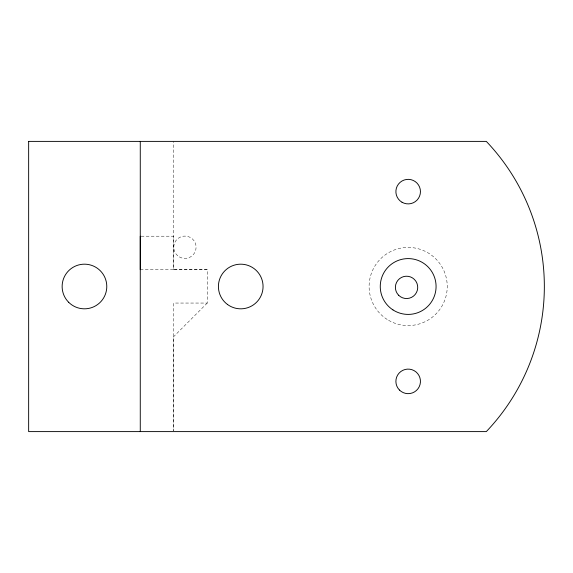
<?xml version="1.0" encoding="UTF-8"?>
<svg xmlns="http://www.w3.org/2000/svg" width="573" height="573" viewBox="0 0 573 573"><rect width="100%" height="100%" fill="white"/><g stroke="black" fill="none" stroke-linecap="round" stroke-linejoin="round"><path stroke-width="0.43" stroke-dasharray="2.87 2.15" d="M207.247 269.761L173.762 269.761L173.762 141.388M207.247 303.053L173.762 336.544L173.762 430.724L173.762 303.053L207.247 303.053L207.247 269.561L173.762 269.561M141.151 236.198L173.762 236.198L173.762 269.761M140.27 269.639L173.762 269.682M388.573 320.3A39.071 39.071 0 0 0 447.241 286.564A39.071 39.071 0 0 0 388.695 252.629A39.071 39.071 0 0 0 388.573 320.3M179.342 256.905A11.159 11.159 0 0 0 196.088 247.235A11.159 11.159 0 0 0 179.342 237.573A11.159 11.159 0 0 0 179.342 256.905"/><path stroke-width="0.86" d="M140.27 431.612L140.27 141.388M140.27 236.198L140.27 269.682M28.65 141.388L28.65 431.605L486.305 431.605A210.413 210.413 0 0 0 486.305 141.388L28.65 141.388M402.031 202.255A12.277 12.277 0 0 0 420.446 191.626A12.277 12.277 0 0 0 402.031 180.989A12.277 12.277 0 0 0 402.031 202.255M392.971 309.907A27.905 27.905 0 0 0 436.039 287.961A27.905 27.905 0 0 0 395.499 261.639A27.905 27.905 0 0 0 392.971 309.907M227.524 304.499A22.326 22.326 0 0 0 262.928 288.95A22.326 22.326 0 0 0 231.757 266.065A22.326 22.326 0 0 0 227.524 304.499M398.665 295.274A11.159 11.159 0 0 0 417.337 290.267A11.159 11.159 0 0 0 403.671 276.594A11.159 11.159 0 0 0 398.665 295.274M68.674 302.286A22.326 22.326 0 0 0 106.026 292.273A22.326 22.326 0 0 0 78.68 264.934A22.326 22.326 0 0 0 68.674 302.286M399.488 390.063A12.277 12.277 0 0 0 420.03 384.562A12.277 12.277 0 0 0 404.989 369.521A12.277 12.277 0 0 0 399.488 390.063"/></g></svg>
